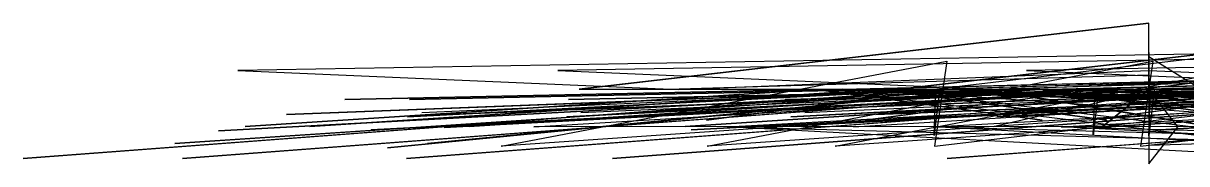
# Model space of a CAD drawing. Header units: metres. Extents: x -147 to 14, y 0 to 52.
# Drawn here: x -87.1 to -76.18, y 0.76 to 2.08 of the extents above; entities that cross this region are included whole.
import ezdxf

# ---------------------------------------------------------------- set-up
doc = ezdxf.new("R2010")
doc.units = ezdxf.units.M

msp = doc.modelspace()

# ---------------------------------------------------------------- linework, layer by layer
at = {"layer": 'MCD_Layer_0'}
for p, q in [((-76.536942, 2.080104), (-81.881101, 1.464111)), ((-81.879275, 1.461392), (-76.536942, 2.080104)), ((-73.534691, 2.080104), (-78.87885, 1.464111)), ((-78.877024, 1.461392), (-73.534691, 2.080104)), ((-76.536942, 1.460053), (-76.536942, 2.080104)), ((-74.065598, 1.990359), (-78.526759, 1.464111)), ((-72.13266, 1.990359), (-76.593821, 1.464111)), ((-71.506853, 1.869405), (-85.084413, 1.638267)), ((-69.035509, 1.858527), (-82.613069, 0.929832)), ((-68.504603, 1.869405), (-82.082163, 1.638267)), ((-67.102572, 1.858527), (-80.680132, 0.929832)), ((-65.901629, 1.858527), (-79.479189, 0.929832)), ((-78.547888, 0.929832), (-69.884335, 1.941259)), ((-64.107722, 1.869405), (-77.685282, 1.638267)), ((-76.61495, 0.929832), (-67.951397, 1.941259)), ((-76.536942, 1.460053), (-76.536942, 1.806452)), ((-76.536942, 1.806452), (-76.536942, 1.460053)), ((-76.536942, 1.806452), (-76.536942, 0.937906)), ((-76.045749, 1.460393), (-76.536942, 1.764682)), ((-76.536942, 1.764682), (-76.536942, 1.460053)), ((-85.084413, 1.638267), (-80.94854, 1.460053)), ((-82.613069, 0.929832), (-78.432068, 1.723804)), ((-82.082163, 1.638267), (-77.946289, 1.460053)), ((-80.94854, 1.460053), (-76.536942, 1.638267)), ((-80.680132, 0.929832), (-76.49913, 1.723804)), ((-79.479189, 0.929832), (-75.298187, 1.723804)), ((-78.432068, 1.723804), (-78.547888, 0.929832)), ((-77.946289, 1.460053), (-73.534691, 1.638267)), ((-77.685282, 1.638267), (-73.549408, 1.460053)), ((-76.49913, 1.723804), (-76.61495, 0.929832)), ((-76.536942, 1.638267), (-72.400807, 1.460053)), ((-76.536942, 1.59331), (-80.943323, 1.464111)), ((-79.407931, 1.461392), (-74.065598, 1.59331)), ((-79.232896, 1.464111), (-74.065598, 1.59399)), ((-78.526759, 1.464111), (-74.065598, 1.59399)), ((-74.065598, 1.59331), (-78.471979, 1.461392)), ((-73.534691, 1.59331), (-77.941072, 1.464111)), ((-77.474993, 1.461392), (-72.13266, 1.59331)), ((-77.299958, 1.464111), (-72.13266, 1.59399)), ((-76.593821, 1.464111), (-72.13266, 1.59399)), ((-72.13266, 1.59331), (-76.539041, 1.461392)), ((-76.536942, 1.460053), (-76.536942, 1.59331)), ((-76.27405, 1.461392), (-70.931717, 1.59331)), ((-78.500683, 1.460053), (-87.098239, 0.813934)), ((-87.098239, 0.813934), (-78.534073, 1.460053)), ((-78.046643, 1.460053), (-85.675901, 0.953628)), ((-85.675901, 0.953628), (-78.080032, 1.460053)), ((-77.007054, 1.460053), (-85.60461, 0.813934)), ((-85.60461, 0.813934), (-77.040443, 1.460053)), ((-78.080032, 1.460053), (-85.266879, 1.070589)), ((-85.266879, 1.070589), (-78.080032, 1.460053)), ((-79.658035, 1.460053), (-85.016802, 1.111636)), ((-85.016802, 1.111636), (-79.658035, 1.460053)), ((-78.534073, 1.460053), (-84.62741, 1.226005)), ((-84.62741, 1.226005), (-78.500683, 1.460053)), ((-79.050163, 1.460053), (-84.40893, 1.111636)), ((-84.40893, 1.111636), (-79.050163, 1.460053)), ((-79.658035, 1.460053), (-84.081894, 1.366145)), ((-84.081894, 1.366145), (-79.658035, 1.460053)), ((-76.520508, 1.460053), (-83.832565, 1.082911)), ((-83.832565, 1.082911), (-76.487118, 1.460053)), ((-78.046643, 1.460053), (-83.680874, 0.913664)), ((-83.680874, 0.913664), (-78.080032, 1.460053)), ((-74.905087, 1.460053), (-83.502643, 0.813934)), ((-83.502643, 0.813934), (-74.938476, 1.460053)), ((-78.534073, 1.460053), (-83.492165, 1.20376)), ((-83.492165, 1.20376), (-78.500683, 1.460053)), ((-79.050163, 1.460053), (-83.474022, 1.366145)), ((-83.474022, 1.366145), (-79.050163, 1.460053)), ((-83.358606, 1.244383), (-78.500683, 1.460053)), ((-78.080032, 1.460053), (-83.305241, 0.95435)), ((-83.305241, 0.95435), (-78.080032, 1.460053)), ((-76.520508, 1.460053), (-83.148079, 1.103796)), ((-83.148079, 1.103796), (-76.487118, 1.460053)), ((-77.040443, 1.460053), (-83.133781, 1.226005)), ((-83.133781, 1.226005), (-77.007054, 1.460053)), ((-77.556534, 1.460053), (-82.915301, 1.111636)), ((-82.915301, 1.111636), (-77.556534, 1.460053)), ((-82.308644, 1.110468), (-76.536942, 1.460053)), ((-77.040443, 1.460053), (-81.998535, 1.20376)), ((-81.998535, 1.20376), (-77.007054, 1.460053)), ((-77.556534, 1.460053), (-81.980392, 1.366145)), ((-81.980392, 1.366145), (-77.556534, 1.460053)), ((-81.881101, 1.464111), (-76.536942, 1.460053)), ((-81.879275, 1.461392), (-76.536942, 1.465492)), ((-76.536942, 1.460053), (-81.879275, 1.461392)), ((-81.864977, 1.244383), (-77.007054, 1.460053)), ((-72.972241, 1.460053), (-81.569797, 0.813934)), ((-81.569797, 0.813934), (-73.00563, 1.460053)), ((-74.938476, 1.460053), (-81.031814, 1.226005)), ((-81.031814, 1.226005), (-74.905087, 1.460053)), ((-80.943323, 1.464111), (-76.536942, 1.460053)), ((-75.528068, 1.460053), (-80.886835, 1.111636)), ((-80.886835, 1.111636), (-75.528068, 1.460053)), ((-73.518257, 1.460053), (-80.830314, 1.082911)), ((-80.830314, 1.082911), (-73.484867, 1.460053)), ((-78.500683, 1.460053), (-80.68744, 1.173208)), ((-80.68744, 1.173208), (-78.534073, 1.460053)), ((-80.493614, 1.110298), (-74.065598, 1.460053)), ((-73.518257, 1.460053), (-80.145828, 1.103796)), ((-80.145828, 1.103796), (-73.484867, 1.460053)), ((-75.528068, 1.460053), (-79.951927, 1.366145)), ((-79.951927, 1.366145), (-75.528068, 1.460053)), ((-74.938476, 1.460053), (-79.896568, 1.20376)), ((-79.896568, 1.20376), (-74.905087, 1.460053)), ((-79.76301, 1.244383), (-74.905087, 1.460053)), ((-76.869744, 1.373029), (-79.658035, 1.460053)), ((-79.658035, 1.460053), (-77.537536, 1.171742)), ((-77.537536, 1.171742), (-79.658035, 1.460053)), ((-79.658035, 1.460053), (-74.599253, 1.35378)), ((-74.599253, 1.35378), (-79.658035, 1.460053)), ((-75.400603, 0.943663), (-79.624645, 1.460053)), ((-79.624645, 1.460053), (-76.869744, 1.373029)), ((-74.065598, 1.460053), (-79.407931, 1.461392)), ((-79.306393, 1.110468), (-73.534691, 1.460053)), ((-74.065598, 1.103796), (-79.232896, 1.464111)), ((-79.232896, 1.464111), (-74.065598, 1.275126)), ((-77.007054, 1.460053), (-79.19381, 1.173208)), ((-79.19381, 1.173208), (-77.040443, 1.460053)), ((-73.00563, 1.460053), (-79.098968, 1.226005)), ((-79.098968, 1.226005), (-72.972241, 1.460053)), ((-76.261872, 1.373029), (-79.050163, 1.460053)), ((-79.050163, 1.460053), (-76.929664, 1.171742)), ((-76.929664, 1.171742), (-79.050163, 1.460053)), ((-79.050163, 1.460053), (-73.991381, 1.35378)), ((-73.991381, 1.35378), (-79.050163, 1.460053)), ((-74.792731, 0.943663), (-79.016773, 1.460053)), ((-79.016773, 1.460053), (-76.261872, 1.373029)), ((-78.87885, 1.464111), (-73.534691, 1.460053)), ((-78.877024, 1.461392), (-73.534691, 1.465492)), ((-73.534691, 1.460053), (-78.877024, 1.461392)), ((-78.560676, 1.110298), (-72.13266, 1.460053)), ((-78.500683, 1.460053), (-78.550507, 1.02731)), ((-78.550507, 1.02731), (-78.534073, 1.460053)), ((-78.471979, 1.461392), (-74.065598, 1.460053)), ((-69.831143, 1.460053), (-78.428699, 0.813934)), ((-78.428699, 0.813934), (-69.864532, 1.460053)), ((-78.080032, 1.460053), (-75.525468, 1.040716)), ((-73.872684, 1.131332), (-78.046643, 1.460053)), ((-75.525468, 1.040716), (-78.046643, 1.460053)), ((-77.997736, 1.11204), (-76.487118, 1.460053)), ((-73.00563, 1.460053), (-77.963722, 1.20376)), ((-77.963722, 1.20376), (-72.972241, 1.460053)), ((-77.941072, 1.464111), (-73.534691, 1.460053)), ((-77.830164, 1.244383), (-72.972241, 1.460053)), ((-74.768243, 1.373029), (-77.556534, 1.460053)), ((-77.556534, 1.460053), (-75.436034, 1.171742)), ((-75.436034, 1.171742), (-77.556534, 1.460053)), ((-77.556534, 1.460053), (-72.497751, 1.35378)), ((-72.497751, 1.35378), (-77.556534, 1.460053)), ((-73.299101, 0.943663), (-77.523144, 1.460053)), ((-77.523144, 1.460053), (-74.768243, 1.373029)), ((-72.13266, 1.460053), (-77.474993, 1.461392)), ((-77.359733, 1.110298), (-70.931717, 1.460053)), ((-72.13266, 1.103796), (-77.299958, 1.464111)), ((-77.299958, 1.464111), (-72.13266, 1.275126)), ((-74.905087, 1.460053), (-77.091843, 1.173208)), ((-77.091843, 1.173208), (-74.938476, 1.460053)), ((-77.007054, 1.460053), (-77.056877, 1.02731)), ((-77.056877, 1.02731), (-77.040443, 1.460053)), ((-74.065598, 1.201699), (-77.023967, 1.464111)), ((-77.023967, 1.464111), (-74.065598, 1.275126)), ((-76.536942, 1.460053), (-76.974658, 1.110234)), ((-76.974658, 1.110234), (-76.536942, 1.460053)), ((-71.515754, 1.460053), (-76.874521, 1.111636)), ((-76.874521, 1.111636), (-71.515754, 1.460053)), ((-76.539041, 1.461392), (-72.13266, 1.460053)), ((-76.536942, 1.460053), (-76.536942, 1.470931)), ((-76.536942, 1.470931), (-76.536942, 1.460053)), ((-76.487118, 1.460053), (-76.536942, 1.02493)), ((-76.536942, 1.02493), (-76.520508, 1.460053)), ((-76.522334, 1.460053), (-76.536942, 1.460053)), ((-76.536942, 1.460053), (-76.53642, 1.460053)), ((-76.53642, 1.460053), (-76.536942, 1.111955)), ((-76.53642, 1.460053), (-76.536942, 1.460053)), ((-76.53642, 1.460053), (-76.536942, 0.763857)), ((-76.263564, 1.110553), (-76.536942, 1.460053)), ((-70.710981, 1.110319), (-76.536942, 1.460053)), ((-72.162906, 1.054165), (-76.520508, 1.460053)), ((-72.847393, 1.03328), (-76.520508, 1.460053)), ((-76.487118, 1.460053), (-72.162906, 1.054165)), ((-76.487118, 1.460053), (-72.847393, 1.03328)), ((-69.121376, 1.460053), (-76.433433, 1.082911)), ((-76.433433, 1.082911), (-69.087986, 1.460053)), ((-70.931717, 1.460053), (-76.27405, 1.461392)), ((-76.536942, 1.111955), (-82.308644, 1.110468)), ((-74.065598, 0.763857), (-80.493614, 1.110298)), ((-80.493614, 1.110298), (-74.065598, 0.937906)), ((-73.534691, 1.111955), (-79.306393, 1.110468)), ((-72.13266, 0.763857), (-78.560676, 1.110298)), ((-78.560676, 1.110298), (-72.13266, 0.937906)), ((-70.931717, 0.763857), (-77.359733, 1.110298)), ((-77.359733, 1.110298), (-70.931717, 0.937906)), ((-76.536942, 0.763857), (-76.263564, 1.110553)), ((-76.536942, 0.937906), (-70.710981, 1.110319))]:
    msp.add_line(p, q, dxfattribs=at)

doc.saveas('drawing.dxf')
